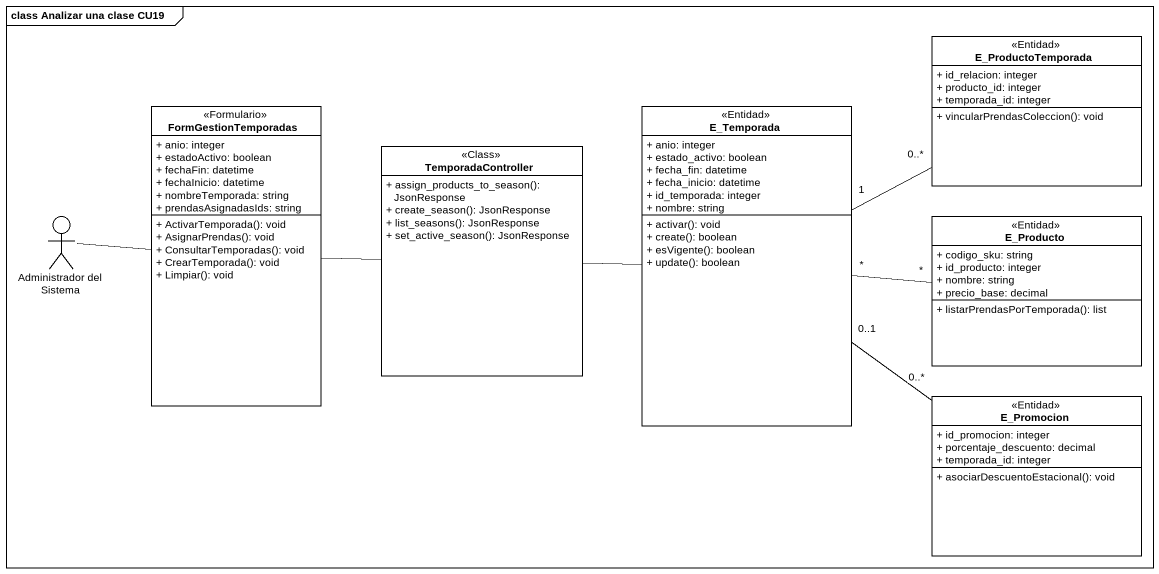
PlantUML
@startuml
mainframe class Analizar una clase CU19
allowmixing
hide circle
hide empty members
skinparam classAttributeIconSize 0
class E_ProductoTemporada <<Entidad>> {
  + id_relacion: integer
  + producto_id: integer
  + temporada_id: integer
  + vincularPrendasColeccion(): void
}
class FormGestionTemporadas <<Formulario>> {
  + anio: integer
  + estadoActivo: boolean
  + fechaFin: datetime
  + fechaInicio: datetime
  + nombreTemporada: string
  + prendasAsignadasIds: string
  + ActivarTemporada(): void
  + AsignarPrendas(): void
  + ConsultarTemporadas(): void
  + CrearTemporada(): void
  + Limpiar(): void
}
class E_Temporada <<Entidad>> {
  + anio: integer
  + estado_activo: boolean
  + fecha_fin: datetime
  + fecha_inicio: datetime
  + id_temporada: integer
  + nombre: string
  + activar(): void
  + create(): boolean
  + esVigente(): boolean
  + update(): boolean
}
class TemporadaController <<Class>> {
  + assign_products_to_season(): JsonResponse
  + create_season(): JsonResponse
  + list_seasons(): JsonResponse
  + set_active_season(): JsonResponse
}
actor "Administrador del Sistema" as Administrador_del_Sistema
class E_Producto <<Entidad>> {
  + codigo_sku: string
  + id_producto: integer
  + nombre: string
  + precio_base: decimal
  + listarPrendasPorTemporada(): list
}
class E_Promocion <<Entidad>> {
  + id_promocion: integer
  + porcentaje_descuento: decimal
  + temporada_id: integer
  + asociarDescuentoEstacional(): void
}
FormGestionTemporadas -right- TemporadaController
E_Temporada "1" -right- "0..*" E_ProductoTemporada
E_Temporada "*" -right- "*" E_Producto
E_Temporada "0..1" -- "0..*" E_Promocion
TemporadaController -right- E_Temporada
Administrador_del_Sistema -right- FormGestionTemporadas
@enduml
